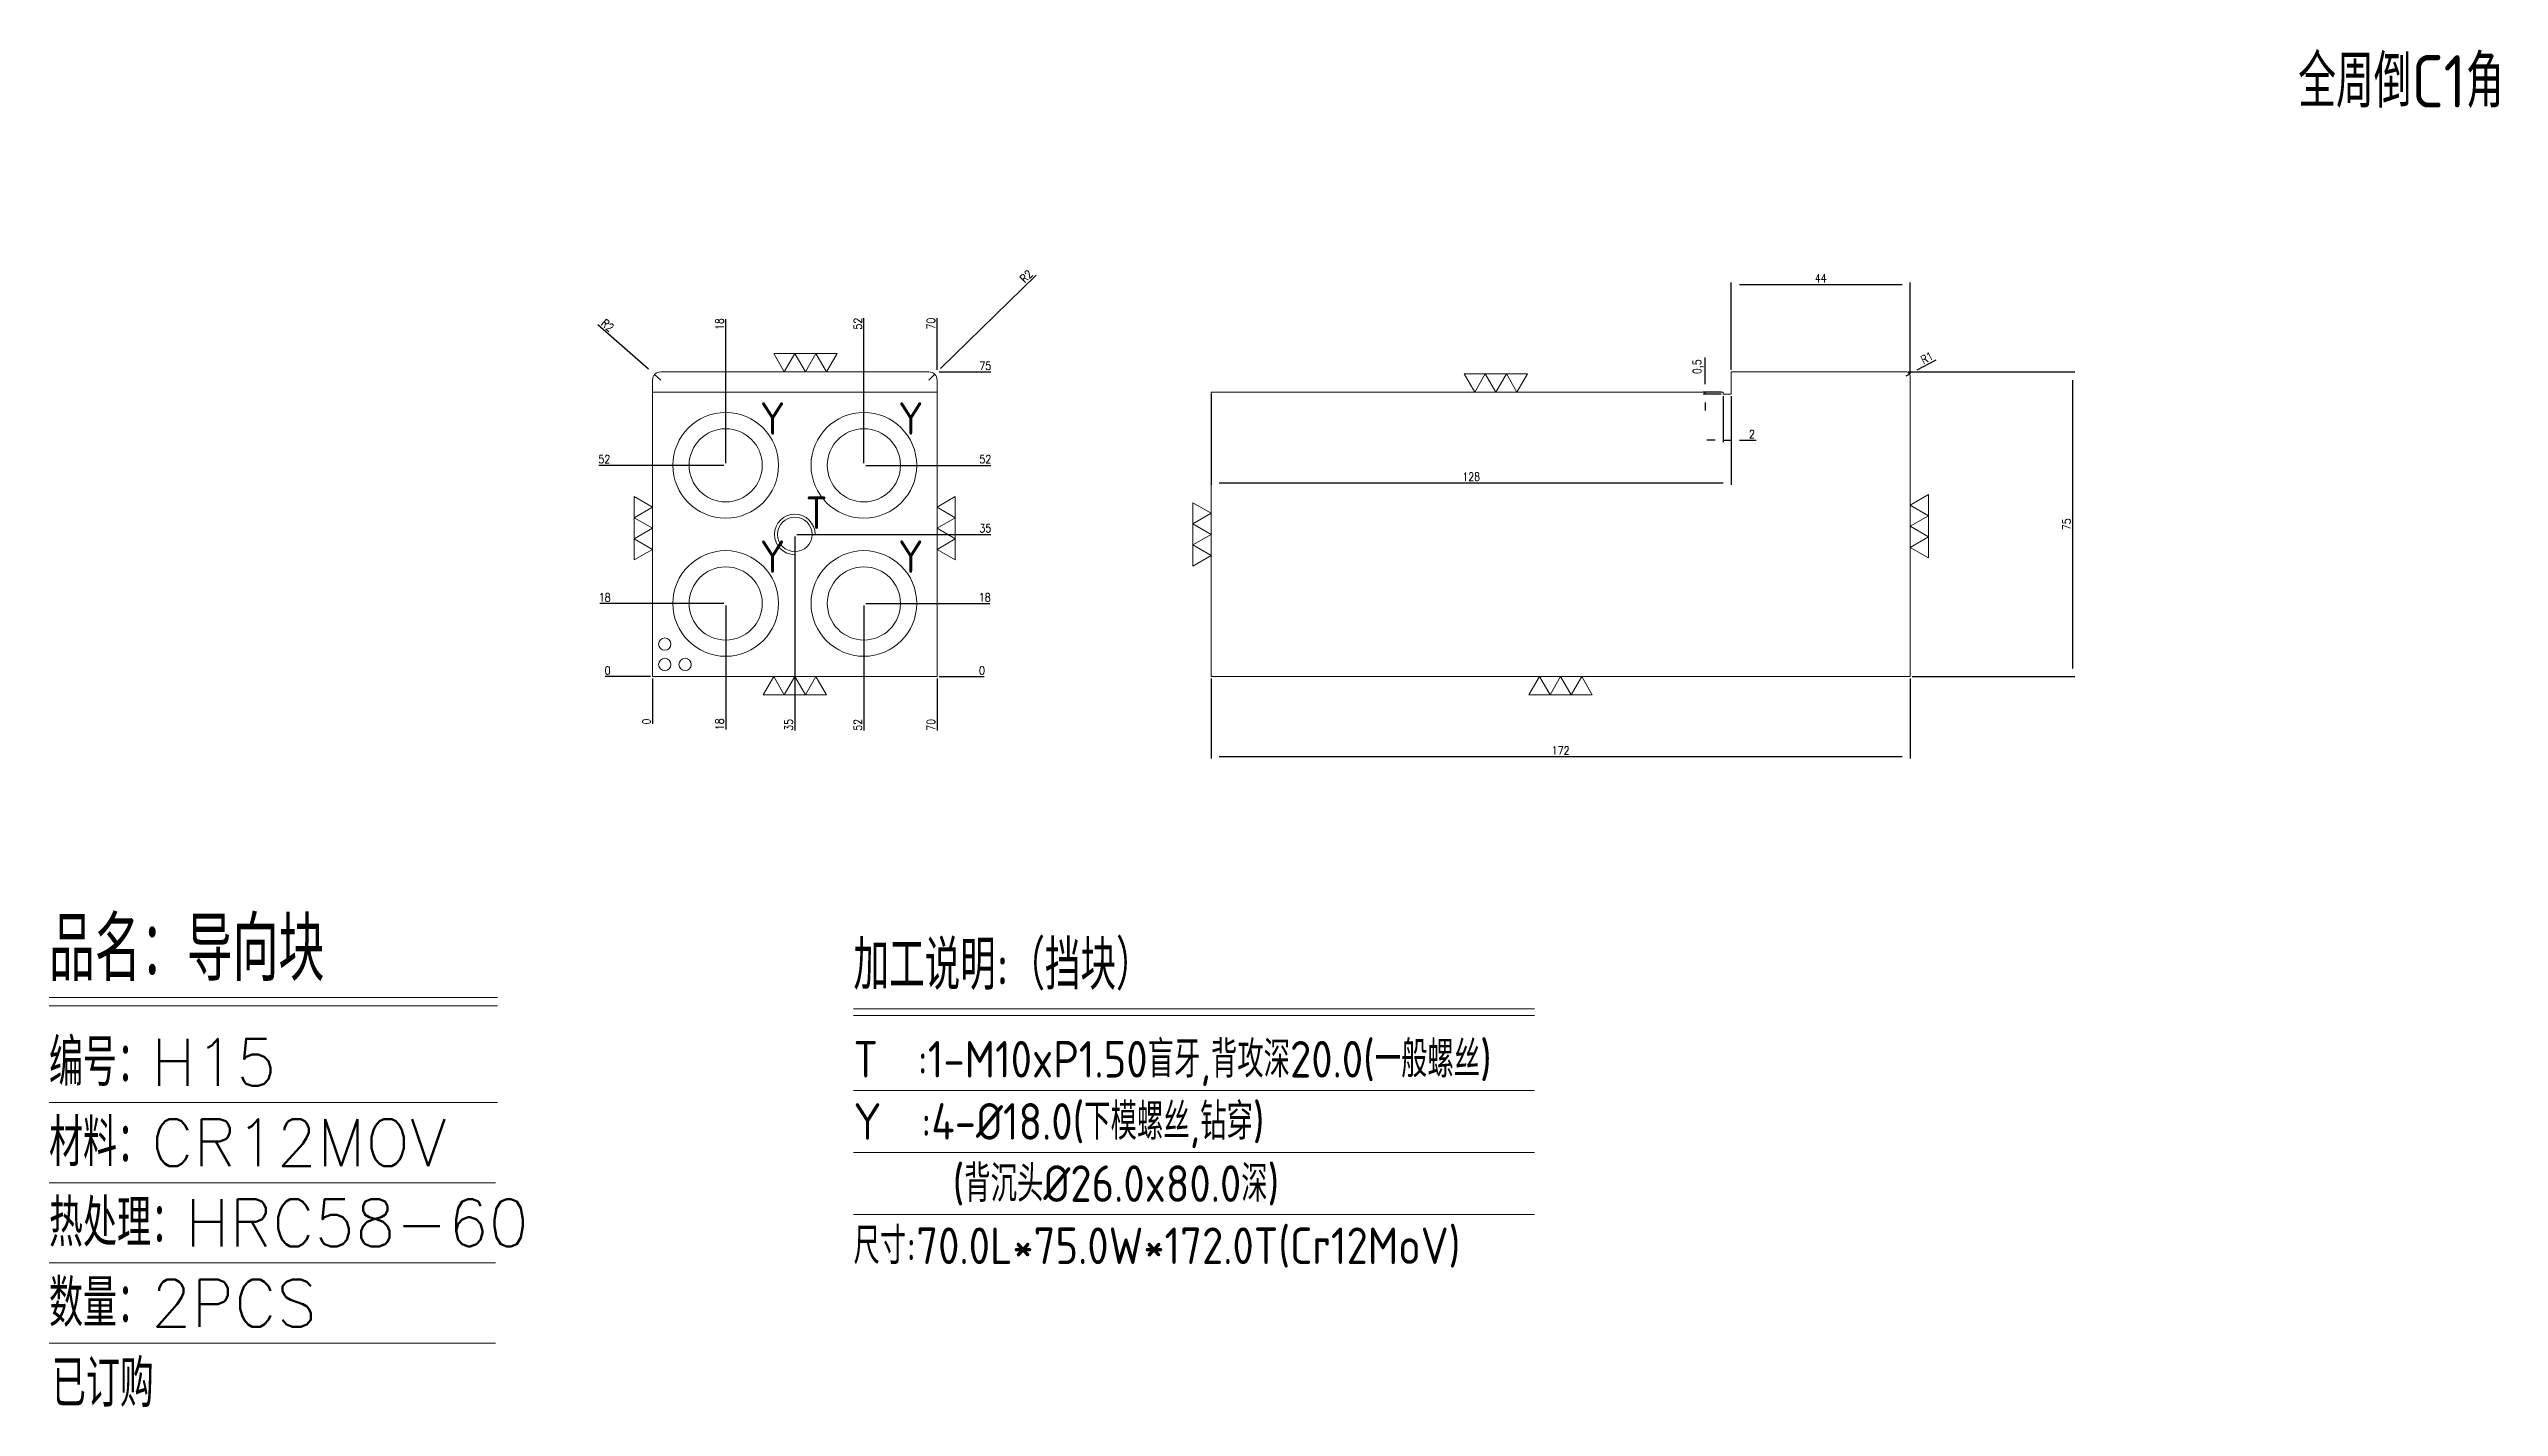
# Model space of a CAD drawing. Header units: millimetres. Extents: x 103456 to 104059, y 14745 to 15079.
import ezdxf
from ezdxf.enums import TextEntityAlignment as Align

# ---------------------------------------------------------------- set-up
doc = ezdxf.new("R2010")
doc.units = ezdxf.units.MM
doc.linetypes.add('HIDDEN', pattern=[0])
for name, color, linetype in [('DIM', 4, 'Continuous'), ('PH_P', 2, 'Continuous'), ('PRESS', 3, 'Continuous'), ('TEXT', 4, 'Continuous')]:
    doc.layers.add(name, color=color, linetype=linetype)
doc.styles.add('chinesef_fs', font='simplex.shx', dxfattribs={"bigfont": 'gbcbig.shx'})
doc.styles.add('gbenor', font='gbenor.shx', dxfattribs={"bigfont": 'gbcbig.shx'})
doc.styles.get("Standard").update_dxf_attribs({"font": 'txt.shx', "width": 0.85, "bigfont": 'ctxt.shx'})
doc.dimstyles.new('T-2-WX', dxfattribs={"dimtxt": 2, "dimasz": 2, "dimexe": 0.5, "dimexo": 0.5, "dimgap": 0.5, "dimtad": 1, "dimtxsty": 'Standard', "dimblk": 'OPEN30', "dimcen": 0, "dimazin": 3, "dimtfac": 1, "dimtmove": 0, "dimatfit": 3, "dimldrblk": 'OPEN30', "dimlwd": -1, "dimlwe": -1})

# ---------------------------------------------------------------- blocks, each defined once
blk = doc.blocks.new('*D7579')
at = {"layer": 'Defpoints', "color": 0}
for p in [(103604.59, 14924.82), (103674.59, 14924.82), (103684.59, 14924.82)]:
    blk.add_point(p, dxfattribs=at)
at = {"layer": 'DIM', "color": 0}
blk.add_line((103675.09, 14924.82), (103686.22, 14924.82), dxfattribs=at)
at = {"layer": 'DIM', "color": 0, "lineweight": 5, "insert": (103685.65, 14926.32), "char_height": 2, "attachment_point": 5}
blk.add_mtext('0', dxfattribs=at)
blk = doc.blocks.new('_Open30')
blk = doc.blocks.new('*D7580')
at = {"layer": 'Defpoints', "color": 0}
for p in [(103656.59, 14942.82), (103684.59, 14942.82), (103604.59, 14924.82)]:
    blk.add_point(p, dxfattribs=at)
at = {"layer": 'DIM', "color": 0}
blk.add_line((103657.09, 14942.82), (103687.6, 14942.82), dxfattribs=at)
at = {"layer": 'DIM', "color": 0, "lineweight": 5, "insert": (103686.34, 14944.32), "char_height": 2, "attachment_point": 5}
blk.add_mtext('18', dxfattribs=at)
blk = doc.blocks.new('*D7581')
at = {"layer": 'Defpoints', "color": 0}
for p in [(103639.59, 14959.82), (103684.59, 14959.82), (103604.59, 14924.82)]:
    blk.add_point(p, dxfattribs=at)
at = {"layer": 'DIM', "color": 0}
blk.add_line((103640.09, 14959.82), (103687.84, 14959.82), dxfattribs=at)
at = {"layer": 'DIM', "color": 0, "lineweight": 5, "insert": (103686.46, 14961.32), "char_height": 2, "attachment_point": 5}
blk.add_mtext('35', dxfattribs=at)
blk = doc.blocks.new('*D7582')
at = {"layer": 'Defpoints', "color": 0}
for p in [(103656.59, 14976.82), (103684.59, 14976.82), (103604.59, 14924.82)]:
    blk.add_point(p, dxfattribs=at)
at = {"layer": 'DIM', "color": 0}
blk.add_line((103657.09, 14976.82), (103687.84, 14976.82), dxfattribs=at)
at = {"layer": 'DIM', "color": 0, "lineweight": 5, "insert": (103686.46, 14978.32), "char_height": 2, "attachment_point": 5}
blk.add_mtext('52', dxfattribs=at)
blk = doc.blocks.new('*D7583')
at = {"layer": 'Defpoints', "color": 0}
for p in [(103674.59, 14999.82), (103684.59, 14999.82), (103604.59, 14924.82)]:
    blk.add_point(p, dxfattribs=at)
at = {"layer": 'DIM', "color": 0}
for p, q in [((103675.09, 14999.82), (103678.59, 14999.82)), ((103678.59, 14999.82), (103680.59, 14999.82)), ((103680.59, 14999.82), (103687.84, 14999.82))]:
    blk.add_line(p, q, dxfattribs=at)
at = {"layer": 'DIM', "color": 0, "lineweight": 5, "insert": (103686.46, 15001.32), "char_height": 2, "attachment_point": 5}
blk.add_mtext('75', dxfattribs=at)
blk = doc.blocks.new('*D7584')
at = {"layer": 'Defpoints', "color": 0}
for p in [(103594.59, 14924.82), (103604.59, 14924.82), (103604.59, 14924.82)]:
    blk.add_point(p, dxfattribs=at)
at = {"layer": 'DIM', "color": 0}
blk.add_line((103604.09, 14924.82), (103592.95, 14924.82), dxfattribs=at)
at = {"layer": 'DIM', "color": 0, "lineweight": 5, "insert": (103593.52, 14926.32), "char_height": 2, "attachment_point": 5}
blk.add_mtext('0', dxfattribs=at)
blk = doc.blocks.new('*D7585')
at = {"layer": 'Defpoints', "color": 0}
for p in [(103594.59, 14942.82), (103622.59, 14942.82), (103604.59, 14924.82)]:
    blk.add_point(p, dxfattribs=at)
at = {"layer": 'DIM', "color": 0}
blk.add_line((103622.09, 14942.82), (103591.58, 14942.82), dxfattribs=at)
at = {"layer": 'DIM', "color": 0, "lineweight": 5, "insert": (103592.83, 14944.32), "char_height": 2, "attachment_point": 5}
blk.add_mtext('18', dxfattribs=at)
blk = doc.blocks.new('*D7586')
at = {"layer": 'Defpoints', "color": 0}
for p in [(103594.59, 14976.82), (103622.59, 14976.82), (103604.59, 14924.82)]:
    blk.add_point(p, dxfattribs=at)
at = {"layer": 'DIM', "color": 0}
blk.add_line((103622.09, 14976.82), (103591.33, 14976.82), dxfattribs=at)
at = {"layer": 'DIM', "color": 0, "lineweight": 5, "insert": (103592.71, 14978.32), "char_height": 2, "attachment_point": 5}
blk.add_mtext('52', dxfattribs=at)
blk = doc.blocks.new('*D7587')
at = {"layer": 'Defpoints', "color": 0}
for p in [(103604.59, 14924.82), (103674.59, 14924.82), (103674.59, 14914.82)]:
    blk.add_point(p, dxfattribs=at)
at = {"layer": 'DIM', "color": 0}
for p, q in [((103674.59, 14924.32), (103674.59, 14920.82)), ((103674.59, 14920.82), (103674.59, 14918.82)), ((103674.59, 14918.82), (103674.59, 14911.57))]:
    blk.add_line(p, q, dxfattribs=at)
at = {"layer": 'DIM', "color": 0, "lineweight": 5, "insert": (103673.09, 14912.95), "char_height": 2, "attachment_point": 5, "rotation": 90}
blk.add_mtext('70', dxfattribs=at)
blk = doc.blocks.new('*D7588')
at = {"layer": 'Defpoints', "color": 0}
for p in [(103656.59, 14942.82), (103604.59, 14924.82), (103656.59, 14914.82)]:
    blk.add_point(p, dxfattribs=at)
at = {"layer": 'DIM', "color": 0}
for p, q in [((103656.59, 14942.32), (103656.59, 14922.82)), ((103656.59, 14922.82), (103656.59, 14918.82)), ((103656.59, 14918.82), (103656.59, 14911.57))]:
    blk.add_line(p, q, dxfattribs=at)
at = {"layer": 'DIM', "color": 0, "lineweight": 5, "insert": (103655.09, 14912.95), "char_height": 2, "attachment_point": 5, "rotation": 90}
blk.add_mtext('52', dxfattribs=at)
blk = doc.blocks.new('*D7589')
at = {"layer": 'Defpoints', "color": 0}
for p in [(103639.59, 14959.82), (103604.59, 14924.82), (103639.59, 14914.82)]:
    blk.add_point(p, dxfattribs=at)
at = {"layer": 'DIM', "color": 0}
for p, q in [((103639.59, 14959.32), (103639.59, 14922.82)), ((103639.59, 14922.82), (103639.59, 14918.82)), ((103639.59, 14918.82), (103639.59, 14911.57))]:
    blk.add_line(p, q, dxfattribs=at)
at = {"layer": 'DIM', "color": 0, "lineweight": 5, "insert": (103638.09, 14912.95), "char_height": 2, "attachment_point": 5, "rotation": 90}
blk.add_mtext('35', dxfattribs=at)
blk = doc.blocks.new('*D7590')
at = {"layer": 'Defpoints', "color": 0}
for p in [(103622.59, 14942.82), (103604.59, 14924.82), (103622.59, 14914.82)]:
    blk.add_point(p, dxfattribs=at)
at = {"layer": 'DIM', "color": 0}
for p, q in [((103622.59, 14942.32), (103622.59, 14922.82)), ((103622.59, 14922.82), (103622.59, 14918.82)), ((103622.59, 14918.82), (103622.59, 14911.81))]:
    blk.add_line(p, q, dxfattribs=at)
at = {"layer": 'DIM', "color": 0, "lineweight": 5, "insert": (103621.09, 14913.07), "char_height": 2, "attachment_point": 5, "rotation": 90}
blk.add_mtext('18', dxfattribs=at)
blk = doc.blocks.new('*D7591')
at = {"layer": 'Defpoints', "color": 0}
for p in [(103604.59, 14924.82), (103604.59, 14924.82), (103604.59, 14914.82)]:
    blk.add_point(p, dxfattribs=at)
at = {"layer": 'DIM', "color": 0}
blk.add_line((103604.59, 14924.32), (103604.59, 14913.19), dxfattribs=at)
at = {"layer": 'DIM', "color": 0, "lineweight": 5, "insert": (103603.09, 14913.76), "char_height": 2, "attachment_point": 5, "rotation": 90}
blk.add_mtext('0', dxfattribs=at)
blk = doc.blocks.new('*D7592')
at = {"layer": 'Defpoints', "color": 0}
for p in [(103674.59, 15009.82), (103674.59, 14999.82), (103604.59, 14924.82)]:
    blk.add_point(p, dxfattribs=at)
at = {"layer": 'DIM', "color": 0}
for p, q in [((103674.59, 15005.82), (103674.59, 15013.07)), ((103674.59, 15003.82), (103674.59, 15005.82)), ((103674.59, 15000.32), (103674.59, 15003.82))]:
    blk.add_line(p, q, dxfattribs=at)
at = {"layer": 'DIM', "color": 0, "lineweight": 5, "insert": (103673.09, 15011.7), "char_height": 2, "attachment_point": 5, "rotation": 90}
blk.add_mtext('70', dxfattribs=at)
blk = doc.blocks.new('*D7593')
at = {"layer": 'Defpoints', "color": 0}
for p in [(103656.59, 15009.82), (103656.59, 14976.82), (103604.59, 14924.82)]:
    blk.add_point(p, dxfattribs=at)
at = {"layer": 'DIM', "color": 0}
for p, q in [((103656.59, 15005.82), (103656.59, 15013.07)), ((103656.59, 15001.82), (103656.59, 15005.82)), ((103656.59, 14977.32), (103656.59, 15001.82))]:
    blk.add_line(p, q, dxfattribs=at)
at = {"layer": 'DIM', "color": 0, "lineweight": 5, "insert": (103655.09, 15011.7), "char_height": 2, "attachment_point": 5, "rotation": 90}
blk.add_mtext('52', dxfattribs=at)
blk = doc.blocks.new('*D7594')
at = {"layer": 'Defpoints', "color": 0}
for p in [(103622.59, 15009.82), (103622.59, 14976.82), (103604.59, 14924.82)]:
    blk.add_point(p, dxfattribs=at)
at = {"layer": 'DIM', "color": 0}
for p, q in [((103622.59, 15005.82), (103622.59, 15012.83)), ((103622.59, 15001.82), (103622.59, 15005.82)), ((103622.59, 14977.32), (103622.59, 15001.82))]:
    blk.add_line(p, q, dxfattribs=at)
at = {"layer": 'DIM', "color": 0, "lineweight": 5, "insert": (103621.09, 15011.58), "char_height": 2, "attachment_point": 5, "rotation": 90}
blk.add_mtext('18', dxfattribs=at)
blk = doc.blocks.new('*D7595')
at = {"layer": 'Defpoints', "color": 0}
for p in [(103742.02, 14924.82), (103914.02, 14924.82), (103914.02, 14905.14)]:
    blk.add_point(p, dxfattribs=at)
at = {"layer": 'DIM', "color": 0}
for p, q in [((103742.02, 14924.32), (103742.02, 14904.64)), ((103914.02, 14924.32), (103914.02, 14904.64)), ((103744.02, 14905.14), (103912.02, 14905.14))]:
    blk.add_line(p, q, dxfattribs=at)
at = {"layer": 'DIM', "color": 0, "lineweight": 5, "insert": (103828.02, 14906.64), "char_height": 2, "attachment_point": 5}
blk.add_mtext('172', dxfattribs=at)
blk = doc.blocks.new('*D7596')
at = {"layer": 'Defpoints', "color": 0}
for p in [(103914.02, 15021.36), (103870.02, 14999.82), (103914.02, 14998.82)]:
    blk.add_point(p, dxfattribs=at)
at = {"layer": 'DIM', "color": 0}
for p, q in [((103870.02, 15000.32), (103870.02, 15021.86)), ((103872.02, 15021.36), (103912.02, 15021.36)), ((103914.02, 14999.32), (103914.02, 15021.86))]:
    blk.add_line(p, q, dxfattribs=at)
at = {"layer": 'DIM', "color": 0, "lineweight": 5, "insert": (103892.02, 15022.86), "char_height": 2, "attachment_point": 5}
blk.add_mtext('44', dxfattribs=at)
blk = doc.blocks.new('*D7597')
at = {"layer": 'Defpoints', "color": 0}
for p in [(103913.02, 14998.82), (103913.9, 14999.29)]:
    blk.add_point(p, dxfattribs=at)
at = {"layer": 'DIM', "color": 0}
for p, q in [((103913.02, 14998.82), (103913.9, 14999.29)), ((103920.31, 15002.72), (103915.67, 15000.24))]:
    blk.add_line(p, q, dxfattribs=at)
at = {"layer": 'DIM', "color": 0, "lineweight": 5, "insert": (103918.16, 15003.28), "char_height": 2, "attachment_point": 5, "rotation": 28.1659}
blk.add_mtext('R1', dxfattribs=at)
blk = doc.blocks.new('*D7598')
at = {"layer": 'Defpoints', "color": 0}
for p in [(103868.02, 14994.32), (103870.02, 14994.32), (103870.02, 14983)]:
    blk.add_point(p, dxfattribs=at)
at = {"layer": 'DIM', "color": 0}
for p, q in [((103868.02, 14993.82), (103868.02, 14982.5)), ((103870.02, 14993.82), (103870.02, 14982.5)), ((103866.02, 14983), (103864.02, 14983)), ((103868.02, 14983), (103870.02, 14983)), ((103872.02, 14983), (103876.15, 14983))]:
    blk.add_line(p, q, dxfattribs=at)
at = {"layer": 'DIM', "color": 0, "lineweight": 5, "insert": (103875.09, 14984.5), "char_height": 2, "attachment_point": 5}
blk.add_mtext('2', dxfattribs=at)
blk = doc.blocks.new('*D7599')
at = {"layer": 'Defpoints', "color": 0}
for p in [(103863.58, 14994.82), (103868.02, 14994.82), (103868.02, 14994.32)]:
    blk.add_point(p, dxfattribs=at)
at = {"layer": 'DIM', "color": 0}
for p, q in [((103863.58, 14996.82), (103863.58, 15003.38)), ((103867.52, 14994.82), (103863.08, 14994.82)), ((103867.52, 14994.32), (103863.08, 14994.32)), ((103863.58, 14994.32), (103863.58, 14994.82)), ((103863.58, 14992.32), (103863.58, 14990.32))]:
    blk.add_line(p, q, dxfattribs=at)
at = {"layer": 'DIM', "color": 0, "lineweight": 5, "insert": (103861.89, 15001.1), "char_height": 2, "attachment_point": 5, "rotation": 90}
blk.add_mtext('0,5', dxfattribs=at)
blk = doc.blocks.new('*D7600')
at = {"layer": 'Defpoints', "color": 0}
for p in [(103742.02, 14994.82), (103870.02, 14994.32), (103870.02, 14972.53)]:
    blk.add_point(p, dxfattribs=at)
at = {"layer": 'DIM', "color": 0}
for p, q in [((103742.02, 14994.32), (103742.02, 14972.03)), ((103870.02, 14993.82), (103870.02, 14972.03)), ((103744.02, 14972.53), (103868.02, 14972.53))]:
    blk.add_line(p, q, dxfattribs=at)
at = {"layer": 'DIM', "color": 0, "lineweight": 5, "insert": (103806.02, 14974.03), "char_height": 2, "attachment_point": 5}
blk.add_mtext('128', dxfattribs=at)
blk = doc.blocks.new('*D7601')
at = {"layer": 'Defpoints', "color": 0}
for p in [(103913.02, 14999.82), (103914.02, 14924.82), (103954.01, 14924.82)]:
    blk.add_point(p, dxfattribs=at)
at = {"layer": 'DIM', "color": 0}
for p, q in [((103913.52, 14999.82), (103954.51, 14999.82)), ((103954.01, 14997.82), (103954.01, 14926.82)), ((103914.52, 14924.82), (103954.51, 14924.82))]:
    blk.add_line(p, q, dxfattribs=at)
at = {"layer": 'DIM', "color": 0, "lineweight": 5, "insert": (103952.51, 14962.32), "char_height": 2, "attachment_point": 5, "rotation": 90}
blk.add_mtext('75', dxfattribs=at)
blk = doc.blocks.new('*D7602')
at = {"layer": 'Defpoints', "color": 0}
for p in [(103605.08, 14999.14), (103606.59, 14997.82)]:
    blk.add_point(p, dxfattribs=at)
at = {"layer": 'DIM', "color": 0}
for p, q in [((103603.58, 15000.46), (103591.12, 15011.4)), ((103606.59, 14997.82), (103605.08, 14999.14))]:
    blk.add_line(p, q, dxfattribs=at)
at = {"layer": 'DIM', "color": 0, "lineweight": 5, "insert": (103593.52, 15011.29), "char_height": 2, "attachment_point": 5, "rotation": 318.7149}
blk.add_mtext('R2', dxfattribs=at)
blk = doc.blocks.new('*D7603')
at = {"layer": 'Defpoints', "color": 0}
for p in [(103674.02, 14999.22), (103672.59, 14997.82)]:
    blk.add_point(p, dxfattribs=at)
at = {"layer": 'DIM', "color": 0}
for p, q in [((103675.45, 15000.62), (103698.94, 15023.59)), ((103672.59, 14997.82), (103674.02, 14999.22))]:
    blk.add_line(p, q, dxfattribs=at)
at = {"layer": 'DIM', "color": 0, "lineweight": 5, "insert": (103696.55, 15023.35), "char_height": 2, "attachment_point": 5, "rotation": 44.35689}
blk.add_mtext('R2', dxfattribs=at)

msp = doc.modelspace()

# ---------------------------------------------------------------- linework, layer by layer
at = {"layer": 'DIM', "color": 4, "linetype": 'Continuous', "lineweight": 5}
for p, q in [((103456.079, 14845.845), (103566.399, 14845.845)), ((103456.079, 14843.812), (103566.399, 14843.812)), ((103456.079, 14819.994), (103566.399, 14819.994)), ((103456.079, 14800.244), (103565.919, 14800.244)), ((103456.079, 14780.493), (103565.919, 14780.493)), ((103456.079, 14760.742), (103565.919, 14760.742))]:
    msp.add_line(p, q, dxfattribs=at)
at = {"layer": 'PH_P', "lineweight": 5, "ltscale": 10}
msp.add_line((103604.587, 14994.822), (103674.587, 14994.822), dxfattribs=at)
at = {"layer": 'PH_P', "lineweight": 5}
for points in [[(103606.587, 14999.822), (103672.587, 14999.822, -0.4142136), (103674.587, 14997.822), (103674.587, 14924.822), (103604.587, 14924.822), (103604.587, 14997.822, -0.4142136)], [(103868.021, 14994.822), (103868.021, 14994.322), (103870.021, 14994.322), (103870.021, 14999.822), (103913.021, 14999.822, -0.4142136), (103914.021, 14998.822), (103914.021, 14924.822), (103742.021, 14924.822), (103742.021, 14994.822)]]:
    msp.add_lwpolyline(points, format="xyb", close=True, dxfattribs=at)
at = {"layer": 'PH_P', "linetype": 'HIDDEN', "lineweight": 5, "ltscale": 5}
for centre in [(103622.587, 14976.822), (103656.587, 14976.822), (103622.587, 14942.822), (103656.587, 14942.822)]:
    msp.add_circle(centre, 13, dxfattribs=at)
at = {"layer": 'PH_P', "lineweight": 5, "ltscale": 5}
for centre in [(103622.587, 14976.822), (103656.587, 14976.822), (103622.587, 14942.822), (103656.587, 14942.822)]:
    msp.add_circle(centre, 9, dxfattribs=at)
at = {"layer": 'PH_P', "linetype": 'HIDDEN', "lineweight": 5}
msp.add_circle((103639.587, 14959.822), 4.25, dxfattribs=at)
msp.add_arc((103639.587, 14959.822), 5, 0, 270, dxfattribs=at)
at = {"layer": 'PRESS', "color": 4, "lineweight": 5}
for points in [[(103649.98, 15004.322), (103647.382, 14999.822), (103644.784, 15004.322), (103642.186, 14999.822), (103639.588, 15004.322), (103636.99, 14999.822), (103634.392, 15004.322), (103649.98, 15004.322)], [(103819.868, 14999.322), (103817.27, 14994.822), (103814.671, 14999.322), (103812.073, 14994.822), (103809.475, 14999.322), (103806.877, 14994.822), (103804.279, 14999.322), (103819.868, 14999.322)], [(103600.087, 14969.116), (103604.587, 14966.518), (103600.087, 14963.92), (103604.587, 14961.322), (103600.087, 14958.724), (103604.587, 14956.126), (103600.087, 14953.527), (103600.087, 14969.116)], [(103679.087, 14953.527), (103674.587, 14956.126), (103679.087, 14958.724), (103674.587, 14961.322), (103679.087, 14963.92), (103674.587, 14966.518), (103679.087, 14969.116), (103679.087, 14953.527)], [(103918.521, 14954.027), (103914.021, 14956.626), (103918.521, 14959.224), (103914.021, 14961.822), (103918.521, 14964.42), (103914.021, 14967.018), (103918.521, 14969.616), (103918.521, 14954.027)], [(103737.521, 14967.616), (103742.021, 14965.018), (103737.521, 14962.42), (103742.021, 14959.822), (103737.521, 14957.224), (103742.021, 14954.626), (103737.521, 14952.027), (103737.521, 14967.616)], [(103631.793, 14920.322), (103634.391, 14924.822), (103636.989, 14920.322), (103639.587, 14924.822), (103642.185, 14920.322), (103644.783, 14924.822), (103647.381, 14920.322), (103631.793, 14920.322)], [(103820.227, 14920.322), (103822.825, 14924.822), (103825.423, 14920.322), (103828.021, 14924.822), (103830.62, 14920.322), (103833.218, 14924.822), (103835.816, 14920.322), (103820.227, 14920.322)]]:
    msp.add_lwpolyline(points, close=True, dxfattribs=at)
at = {"layer": 'TEXT', "color": 3, "lineweight": 5}
for p, q in [((103654.026, 14843.013), (103821.563, 14843.013)), ((103654.026, 14841.438), (103821.563, 14841.438)), ((103654.026, 14822.988), (103821.563, 14822.988)), ((103654.026, 14807.688), (103821.563, 14807.688)), ((103654.026, 14792.388), (103821.563, 14792.388))]:
    msp.add_line(p, q, dxfattribs=at)
at = {"layer": 'TEXT', "color": 4, "lineweight": 5}
for centre in [(103607.587, 14932.822), (103607.587, 14927.822), (103612.587, 14927.822)]:
    msp.add_circle(centre, 1.5, dxfattribs=at)

# ---------------------------------------------------------------- texts
at = {"layer": 'DIM', "color": 3, "linetype": 'Continuous', "lineweight": 5, "style": 'chinesef_fs'}
for s, height, p in [('品名：导向块', 15.6845, (103456.079, 14849.911)), ('编号：H15', 11.6182, (103456.079, 14824.061)), ('材料：CR12MOV', 11.6182, (103456.079, 14804.31)), ('热处理：HRC58-60', 11.61816, (103456.079, 14784.559)), ('数量：2PCS', 11.6182, (103456.079, 14764.808)), ('已订购', 11.6182, (103456.786, 14745.057))]:
    msp.add_text(s, height=height, dxfattribs=at).set_placement(p)
at = {"layer": 'TEXT', "color": 4, "lineweight": 5, "style": 'gbenor'}
for s, height, p in [('全周倒C1角', 12.9042, (104009.515, 15064.88)), ('加工说明:（挡块）', 12.15, (103654.026, 14847.738)), ('T  :1-M10xP1.50盲牙,背攻深20.0(一般螺丝)', 9, (103654.026, 14826.138)), ('Y  :4-%%c18.0(下模螺丝,钻穿)', 9, (103654.026, 14810.838)), ('     (背沉头%%C26.0x80.0深)', 9, (103654.026, 14795.538)), ('尺寸:70.0L*75.0W*172.0T(Cr12MoV)', 9, (103654.026, 14780.238))]:
    msp.add_text(s, height=height, dxfattribs=at).set_placement(p)
at = {"layer": 'TEXT', "lineweight": 5, "style": 'gbenor'}
for s, p in [('Y', (103634.113, 14988.348)), ('Y', (103668.113, 14988.348)), ('T', (103644.926, 14965.16)), ('Y', (103634.113, 14954.348)), ('Y', (103668.113, 14954.348))]:
    msp.add_text(s, height=8, dxfattribs=at).set_placement(p, align=Align.MIDDLE_CENTER)

# ---------------------------------------------------------------- dimensions: what is measured, and where the dimension line sits
at = {"layer": 'DIM', "color": 4, "lineweight": 5}
dim = msp.add_radius_dim(center=(103672.587, 14997.822), mpoint=(103674.017, 14999.22), dimstyle='T-2-WX', dxfattribs=at)
dim.commit()
dim.dimension.update_dxf_attribs({"geometry": '*D7603', "text_midpoint": (103697.599, 15022.278), "dimtype": 164})
at = {"layer": 'DIM', "lineweight": 5}
dim = msp.add_linear_dim(base=(103914.021, 15021.356), p1=(103870.021, 14999.822), p2=(103914.021, 14998.822), dimstyle='T-2-WX', dxfattribs=at)
dim.commit()
dim.dimension.update_dxf_attribs({"geometry": '*D7596', "text_midpoint": (103892.021, 15021.356), "dimtype": 160})
dim = msp.add_radius_dim(center=(103606.587, 14997.822), mpoint=(103605.084, 14999.141), dimstyle='T-2-WX', dxfattribs=at)
dim.commit()
dim.dimension.update_dxf_attribs({"geometry": '*D7602', "text_midpoint": (103592.529, 15010.165), "dimtype": 164})
for feature_location, offset, dtype, origin, picture, middle in [((103674.587, 14999.822), (0, 10), 1, (103604.587, 14924.822), '*D7592', (103673.087, 15011.698)), ((103656.587, 14976.822), (0, 33), 1, (103604.587, 14924.822), '*D7593', (103655.087, 15011.698)), ((103622.587, 14976.822), (0, 33), 1, (103604.587, 14924.822), '*D7594', (103621.087, 15011.576)), ((103674.587, 14999.822), (10, 0), 0, (103604.587, 14924.822), '*D7583', (103686.463, 15001.322)), ((103622.587, 14976.822), (-28, 0), 0, (103604.587, 14924.822), '*D7586', (103592.711, 14978.322)), ((103656.587, 14976.822), (28, 0), 0, (103604.587, 14924.822), '*D7582', (103686.463, 14978.322)), ((103639.587, 14959.822), (45, 0), 0, (103604.587, 14924.822), '*D7581', (103686.463, 14961.322)), ((103639.587, 14959.822), (0, -45), 1, (103604.587, 14924.822), '*D7589', (103638.087, 14912.946)), ((103622.587, 14942.822), (-28, 0), 0, (103604.587, 14924.822), '*D7585', (103592.832, 14944.322)), ((103656.587, 14942.822), (28, 0), 0, (103604.587, 14924.822), '*D7580', (103686.342, 14944.322)), ((103656.587, 14942.822), (0, -28), 1, (103604.587, 14924.822), '*D7588', (103655.087, 14912.946)), ((103622.587, 14942.822), (0, -28), 1, (103604.587, 14924.822), '*D7590', (103621.087, 14913.067)), ((103604.587066362, 14924.821725849), (-10, 0), 0, (103604.587066362, 14924.821725849), '*D7584', (103593.520399695, 14926.321725849)), ((103674.587066382, 14924.821725849), (10, 0), 0, (103604.587066362, 14924.821725849), '*D7579', (103685.653733048, 14926.321725849)), ((103604.587066362, 14924.821725849), (0, -10), 1, (103604.587066362, 14924.821725849), '*D7591', (103603.087066362, 14913.755059182)), ((103674.587, 14924.822), (0, -10), 1, (103604.587, 14924.822), '*D7587', (103673.087, 14912.946))]:
    dim = msp.add_ordinate_dim(feature_location=feature_location, offset=offset, dtype=dtype, origin=origin, dimstyle='T-2-WX', dxfattribs=at)
    dim.commit()
    dim.dimension.update_dxf_attribs({"geometry": picture, "text_midpoint": middle})
dim = msp.add_radius_dim(center=(103913.021, 14998.822), mpoint=(103913.903, 14999.294), dimstyle='T-2-WX', dxfattribs=at)
dim.commit()
dim.dimension.update_dxf_attribs({"geometry": '*D7597', "text_midpoint": (103918.161, 15003.275)})
for base, p1, p2, picture, middle in [((103863.583, 14994.822), (103868.021, 14994.322), (103868.021, 14994.822), '*D7599', (103861.893, 15001.103)), ((103954.01, 14924.822), (103913.021, 14999.822), (103914.021, 14924.822), '*D7601', (103952.51, 14962.322))]:
    dim = msp.add_linear_dim(base=base, p1=p1, p2=p2, angle=90, dimstyle='T-2-WX', dxfattribs=at)
    dim.commit()
    dim.dimension.update_dxf_attribs({"geometry": picture, "text_midpoint": middle})
for base, p1, p2, picture, middle in [((103870.021, 14972.531), (103742.021, 14994.822), (103870.021, 14994.322), '*D7600', (103806.021, 14974.031)), ((103870.021, 14982.996), (103868.021, 14994.322), (103870.021, 14994.322), '*D7598', (103875.088, 14984.496)), ((103914.021, 14905.141), (103742.021, 14924.822), (103914.021, 14924.822), '*D7595', (103828.021, 14906.641))]:
    dim = msp.add_linear_dim(base=base, p1=p1, p2=p2, dimstyle='T-2-WX', dxfattribs=at)
    dim.commit()
    dim.dimension.update_dxf_attribs({"geometry": picture, "text_midpoint": middle})

doc.saveas('drawing.dxf')
